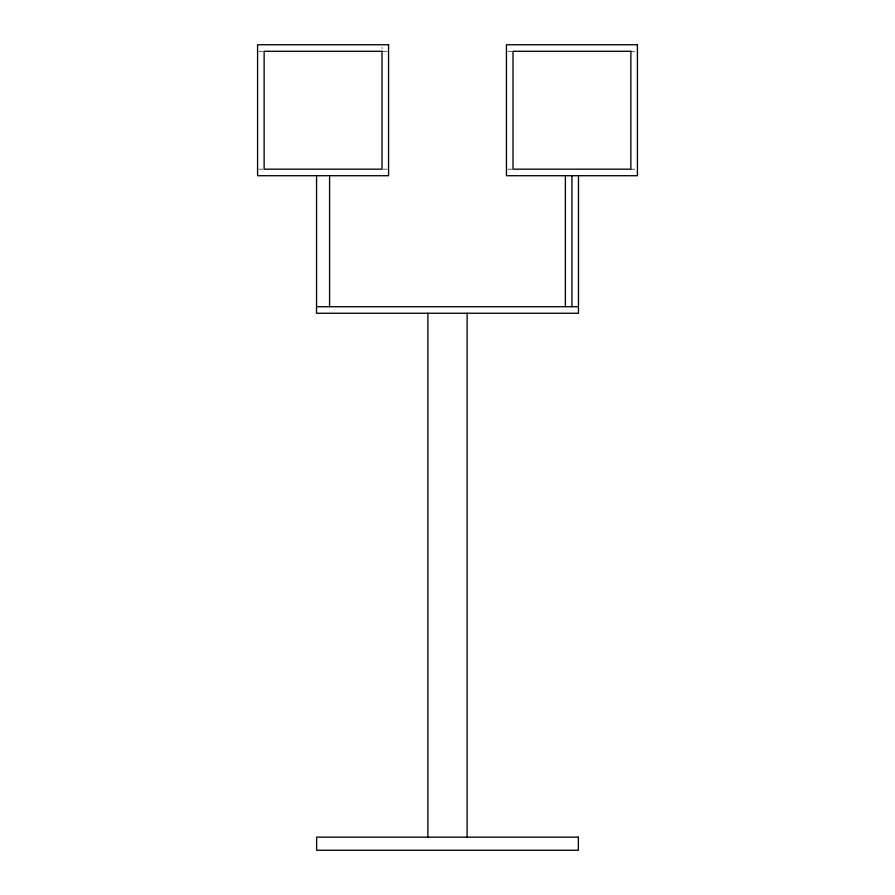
<?xml version="1.0" encoding="UTF-8"?>
<svg xmlns="http://www.w3.org/2000/svg" width="895" height="895" viewBox="0 0 895 895"><rect width="100%" height="100%" fill="white"/><g stroke="black" fill="none" stroke-linecap="round" stroke-linejoin="round"><path stroke-width="0.67" stroke-dasharray="4.47 3.36" d="M258.89 51.295L262.828 51.295M387.255 51.295L382.008 51.295L382.008 47.368M507.745 51.295L512.992 51.295M630.863 51.295L634.79 51.295M258.89 169.177L262.828 169.177M383.317 169.177L387.255 169.177M507.745 169.177L512.992 169.177M630.863 169.177L634.79 169.177"/><path stroke-width="1.34" d="M578.472 306.705L316.528 306.705L316.528 313.25L578.472 313.25L578.472 175.722M571.927 175.722L571.927 306.705M565.383 175.722L565.383 306.705M467.112 313.25L467.112 837.149M427.888 313.25L427.888 837.149M329.584 175.722L329.584 306.705M316.561 175.722L316.561 306.705M388.564 44.75L257.581 44.75L257.581 175.722L388.564 175.722L388.564 44.75M637.419 44.75L506.436 44.75L506.436 175.722L637.419 175.722L637.419 44.75M382.008 51.295L264.137 51.295L264.137 169.177L382.008 169.177L382.008 51.295M630.863 51.295L512.992 51.295L512.992 169.177L630.863 169.177L630.863 51.295M578.371 837.149L316.629 837.149L316.629 850.25L578.371 850.25L578.371 837.149"/></g></svg>
